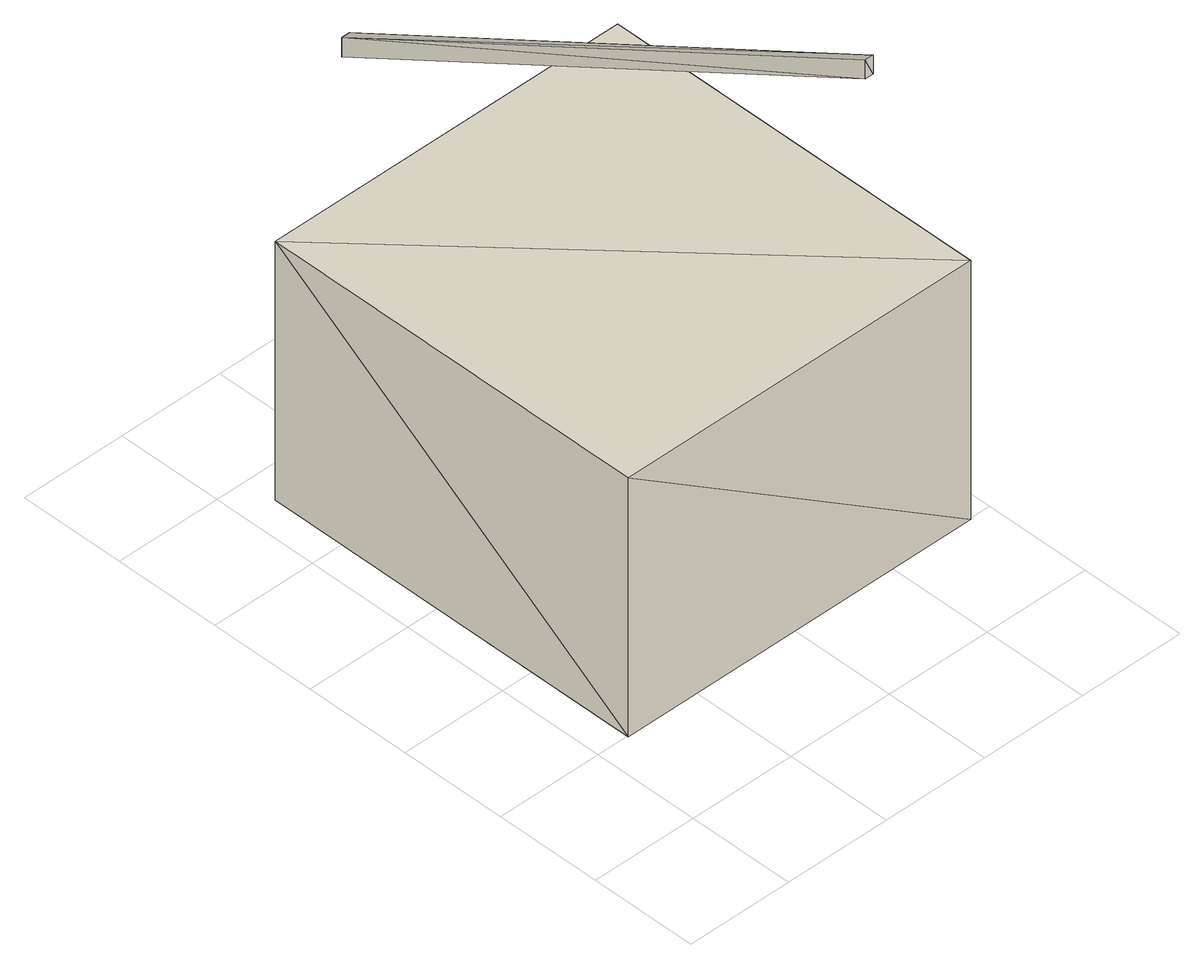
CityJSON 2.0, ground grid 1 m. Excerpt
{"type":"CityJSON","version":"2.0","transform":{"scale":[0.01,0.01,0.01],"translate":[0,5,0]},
"CityObjects":{
"building1":{"type":"Building","attributes":{"info":{"id":36657,"type":"IfcMember","GlobalId":"2OHMT7B69F5PRG_f3rMcjF","OwnerHistory":"#12","Name":"Sparren-13","ObjectPlacement":"#36640","Representation":"#36653","Tag":"72ECFA45-517E-45A7-A9-F0-58BB40719283"},"psets":{"Pset_BeamCommon":{"Slope":{"id":36662,"class":"IfcPropertySingleValue","value":1718.87,"value_type":"IfcPlaneAngleMeasure"},"IsExternal":{"id":36663,"class":"IfcPropertySingleValue","value":false,"value_type":"IfcBoolean"},"LoadBearing":{"id":36664,"class":"IfcPropertySingleValue","value":true,"value_type":"IfcBoolean"},"id":36665},"AC_Pset_Name":{"Name":{"id":36674,"class":"IfcPropertySingleValue","value":"Sparren-13","value_type":"IfcLabel"},"id":36675},"ArchiCADProperties":{"Komplette Element-ID":{"id":36681,"class":"IfcPropertySingleValue","value":"Sparren-13","value_type":"IfcLabel"},"Kompakte Element-ID":{"id":36682,"class":"IfcPropertySingleValue","value":"Sparren-13","value_type":"IfcLabel"},"Name des Sachmerkmal-Objekts":{"id":36683,"class":"IfcPropertySingleValue","value_type":"IfcLabel"},"Ursprungsgeschoss":{"id":36684,"class":"IfcPropertySingleValue","value":"Dachgeschoss","value_type":"IfcLabel"},"Raumname":{"id":36685,"class":"IfcPropertySingleValue","value":"Galerie","value_type":"IfcLabel"},"Raumnummer":{"id":36686,"class":"IfcPropertySingleValue","value":"7","value_type":"IfcLabel"},"Ebene":{"id":36687,"class":"IfcPropertySingleValue","value":"Dachkonstruktion","value_type":"IfcLabel"},"Typ":{"id":36688,"class":"IfcPropertySingleValue","value":"Objekt","value_type":"IfcLabel"},"Geschützt":{"id":36689,"class":"IfcPropertySingleValue","value":false,"value_type":"IfcBoolean"},"Bibliothekselement-Name":{"id":36690,"class":"IfcPropertySingleValue","value_type":"IfcLabel"},"Baustoff / Mehrschichtiger Aufbau / Profil / Schraffur":{"id":36691,"class":"IfcPropertySingleValue","value":"Solid","value_type":"IfcLabel"},"Etikettentext":{"id":36692,"class":"IfcPropertySingleValue","value_type":"IfcLabel"},"Eindeutige ID":{"id":36693,"class":"IfcPropertySingleValue","value_type":"IfcLabel"},"Verknüpfte Änderungen":{"id":36694,"class":"IfcPropertySingleValue","value_type":"IfcLabel"},"Tragende Funktion":{"id":36695,"class":"IfcPropertySingleValue","value":"Nicht definiert","value_type":"IfcLabel"},"Lage":{"id":36696,"class":"IfcPropertySingleValue","value":"Nicht definiert","value_type":"IfcLabel"},"Element-Klassifizierung":{"id":36697,"class":"IfcPropertySingleValue","value":"Stab / Stabträger","value_type":"IfcLabel"},"Umbau-Status":{"id":36698,"class":"IfcPropertySingleValue","value":"Bestand","value_type":"IfcLabel"},"Anzeigen auf Umbau-Filter":{"id":36699,"class":"IfcPropertySingleValue","value":"Alle relevanten Filter","value_type":"IfcLabel"},"ARCHICAD IFC ID":{"id":36700,"class":"IfcPropertySingleValue","value":"2OHMT7B69F5PRG_f3rMcjF","value_type":"IfcLabel"},"Externe IFC ID":{"id":36701,"class":"IfcPropertySingleValue","value_type":"IfcLabel"},"Drehwinkel":{"id":36702,"class":"IfcPropertySingleValue","value":-90,"value_type":"IfcPlaneAngleMeasure"},"Oberfläche":{"id":36703,"class":"IfcPropertySingleValue","value":"Kiefer","value_type":"IfcLabel"},"id":36704},"ArchiCADQuantities":{"Höhenangabe zum Projekt-Nullpunkt":{"id":36732,"class":"IfcQuantityLength","value":3.2},"Höhe zu Geschoss":{"id":36733,"class":"IfcQuantityLength","value":0.5},"Oberflächenbereich":{"id":36734,"class":"IfcQuantityArea","value":3.08},"Netto-Volumen":{"id":36735,"class":"IfcQuantityVolume","value":0.0813},"Fläche":{"id":36736,"class":"IfcQuantityArea","value":0.4},"Höhe (Z Größe)":{"id":36737,"class":"IfcQuantityLength","value":2.89},"Länge (A)":{"id":36738,"class":"IfcQuantityLength","value":2.5},"Volumen":{"id":36739,"class":"IfcQuantityVolume","value":0.0813},"Breite (B)":{"id":36740,"class":"IfcQuantityLength","value":1},"id":36741}}},"geometry":[{"type":"MultiSurface","lod":"2","boundaries":[[[0,1,2]],[[0,2,3]],[[4,2,5]],[[4,3,2]],[[3,6,0]],[[3,4,6]],[[6,7,1]],[[0,6,1]],[[5,2,1]],[[5,1,7]],[[5,6,4]],[[7,6,5]]]}]},
"building2":{"type":"Building","attributes":{"info":{"id":21640,"type":"IfcSpace","GlobalId":"2RSCzLOBz4FAK$_wE8VckM","OwnerHistory":"#12","Name":"2","ObjectPlacement":"#21560","Representation":"#21635","LongName":"Buero","CompositionType":"ELEMENT"},"psets":{"Pset_SpaceCommon":{"HandicapAccessible":{"id":21644,"class":"IfcPropertySingleValue","value":true,"value_type":"IfcBoolean"},"NaturalVentilation":{"id":21645,"class":"IfcPropertySingleValue","value":true,"value_type":"IfcBoolean"},"Category":{"id":21646,"class":"IfcPropertySingleValue","value":"Allgemeines","value_type":"IfcLabel"},"id":21647},"Pset_SpaceThermalRequirements":{"SpaceTemperatureMax":{"id":21656,"class":"IfcPropertySingleValue","value":20,"value_type":"IfcThermodynamicTemperatureMeasure"},"SpaceTemperatureMin":{"id":21657,"class":"IfcPropertySingleValue","value":20,"value_type":"IfcThermodynamicTemperatureMeasure"},"AirConditioning":{"id":21658,"class":"IfcPropertySingleValue","value":false,"value_type":"IfcBoolean"},"SpaceTemperatureSummer":{"id":21659,"class":"IfcPropertySingleValue","value":20,"value_type":"IfcThermodynamicTemperatureMeasure"},"SpaceTemperatureWinter":{"id":21660,"class":"IfcPropertySingleValue","value":20,"value_type":"IfcThermodynamicTemperatureMeasure"},"id":21661},"AC_Pset_Name":{"Name":{"id":21671,"class":"IfcPropertySingleValue","value":"2","value_type":"IfcLabel"},"id":21672},"ArchiCADProperties":{"Komplette Element-ID":{"id":21678,"class":"IfcPropertySingleValue","value":"2","value_type":"IfcLabel"},"Kompakte Element-ID":{"id":21679,"class":"IfcPropertySingleValue","value":"2","value_type":"IfcLabel"},"Name des Sachmerkmal-Objekts":{"id":21680,"class":"IfcPropertySingleValue","value_type":"IfcLabel"},"Ursprungsgeschoss":{"id":21681,"class":"IfcPropertySingleValue","value":"Erdgeschoss","value_type":"IfcLabel"},"Raumname":{"id":21682,"class":"IfcPropertySingleValue","value":"Buero","value_type":"IfcLabel"},"Raumnummer":{"id":21683,"class":"IfcPropertySingleValue","value":"2","value_type":"IfcLabel"},"Ebene":{"id":21684,"class":"IfcPropertySingleValue","value":"Räume","value_type":"IfcLabel"},"Typ":{"id":21685,"class":"IfcPropertySingleValue","value":"Raumstempel","value_type":"IfcLabel"},"Geschützt":{"id":21686,"class":"IfcPropertySingleValue","value":false,"value_type":"IfcBoolean"},"Bibliothekselement-Name":{"id":21687,"class":"IfcPropertySingleValue","value":"Allgemeiner Raumstempel","value_type":"IfcLabel"},"Etikettentext":{"id":21688,"class":"IfcPropertySingleValue","value_type":"IfcLabel"},"Eindeutige ID":{"id":21689,"class":"IfcPropertySingleValue","value_type":"IfcLabel"},"Verknüpfte Änderungen":{"id":21690,"class":"IfcPropertySingleValue","value_type":"IfcLabel"},"Element-Klassifizierung":{"id":21691,"class":"IfcPropertySingleValue","value":"Raum","value_type":"IfcLabel"},"Umbau-Status":{"id":21692,"class":"IfcPropertySingleValue","value":"Bestand","value_type":"IfcLabel"},"Anzeigen auf Umbau-Filter":{"id":21693,"class":"IfcPropertySingleValue","value":"Alle relevanten Filter","value_type":"IfcLabel"},"ARCHICAD IFC ID":{"id":21694,"class":"IfcPropertySingleValue","value":"2RSCzLOBz4FAK$_wE8VckM","value_type":"IfcLabel"},"Externe IFC ID":{"id":21695,"class":"IfcPropertySingleValue","value_type":"IfcLabel"},"Deckschraffur":{"id":21696,"class":"IfcPropertySingleValue","value":"Unnamed","value_type":"IfcLabel"},"Oberfläche":{"id":21697,"class":"IfcPropertySingleValue","value":"Farbe, matt","value_type":"IfcLabel"},"Geschoss für Oberkantenverknüpfung":{"id":21698,"class":"IfcPropertySingleValue","value":"Nicht verknüpft","value_type":"IfcLabel"},"Einheitliche Oberfläche":{"id":21699,"class":"IfcPropertySingleValue","value":true,"value_type":"IfcBoolean"},"Raumkategorie":{"id":21700,"class":"IfcPropertySingleValue","value":"Allgemeines","value_type":"IfcLabel"},"Raumflächen-Code":{"id":21701,"class":"IfcPropertySingleValue","value":"000","value_type":"IfcLabel"},"id":21702},"AC_Pset_Allgemeiner_Raumstempel":{"Raumname":{"id":21731,"class":"IfcPropertySingleValue","value":"Buero","value_type":"IfcLabel"},"Raumnummer":{"id":21732,"class":"IfcPropertySingleValue","value":"2","value_type":"IfcLabel"},"Schriftgröße [mm]":{"id":21733,"class":"IfcPropertySingleValue","value":3,"value_type":"IfcReal"},"Gemessene Fläche":{"id":21734,"class":"IfcPropertySingleValue","value":12.98,"value_type":"IfcReal"},"Anzahl aller Raumecken":{"id":21735,"class":"IfcPropertySingleValue","value":4,"value_type":"IfcReal"},"Anzahl hereinragender Raumecken":{"id":21736,"class":"IfcPropertySingleValue","value":0,"value_type":"IfcReal"},"Oberfläche Umfassungswände":{"id":21737,"class":"IfcPropertySingleValue","value":29.47,"value_type":"IfcReal"},"Fläche der Türen":{"id":21738,"class":"IfcPropertySingleValue","value":1.78,"value_type":"IfcReal"},"Fläche der Fenster":{"id":21739,"class":"IfcPropertySingleValue","value":4.8,"value_type":"IfcReal"},"Gemessene Nettofläche":{"id":21740,"class":"IfcPropertySingleValue","value":12.98,"value_type":"IfcReal"},"Wandabzugsfläche":{"id":21741,"class":"IfcPropertySingleValue","value":0,"value_type":"IfcReal"},"Fassaden- Abzugsfläche":{"id":21742,"class":"IfcPropertySingleValue","value":0,"value_type":"IfcReal"},"Stützenabzugsfläche":{"id":21743,"class":"IfcPropertySingleValue","value":0,"value_type":"IfcReal"},"Schraffurabzugsfläche":{"id":21744,"class":"IfcPropertySingleValue","value":0,"value_type":"IfcReal"},"Abzugsfläche unter Dach":{"id":21745,"class":"IfcPropertySingleValue","value":0,"value_type":"IfcReal"},"Gesamtabzugsfläche":{"id":21746,"class":"IfcPropertySingleValue","value":0,"value_type":"IfcReal"},"Reduzierte Fläche":{"id":21747,"class":"IfcPropertySingleValue","value":12.98,"value_type":"IfcReal"},"Raumfläche Faktor":{"id":21748,"class":"IfcPropertySingleValue","value":0.97,"value_type":"IfcReal"},"Berechnete Fläche (NRF)":{"id":21749,"class":"IfcPropertySingleValue","value":12.6,"value_type":"IfcReal"},"Raumvolumen":{"id":21750,"class":"IfcPropertySingleValue","value":32.46,"value_type":"IfcReal"},"Begrenzung Oberflächenbereich":{"id":21751,"class":"IfcPropertySingleValue","value":36.05,"value_type":"IfcReal"},"Oberer Oberflächenbereich":{"id":21752,"class":"IfcPropertySingleValue","value":12.98,"value_type":"IfcReal"},"Unterer Oberflächenbereich":{"id":21753,"class":"IfcPropertySingleValue","value":12.98,"value_type":"IfcReal"},"Dach Oberflächenbereich an der Oberseite":{"id":21754,"class":"IfcPropertySingleValue","value":0,"value_type":"IfcReal"},"Dach Oberflächenbereich an der Unterseite":{"id":21755,"class":"IfcPropertySingleValue","value":0,"value_type":"IfcReal"},"Decke Oberflächenbereich an der Oberseite":{"id":21756,"class":"IfcPropertySingleValue","value":0,"value_type":"IfcReal"},"Decke Oberflächenbereich an der Unterseite":{"id":21757,"class":"IfcPropertySingleValue","value":0,"value_type":"IfcReal"},"Unterzug Oberflächenbereich an der Oberseite":{"id":21758,"class":"IfcPropertySingleValue","value":0,"value_type":"IfcReal"},"Unterzugoberfläche unten":{"id":21759,"class":"IfcPropertySingleValue","value":0,"value_type":"IfcReal"},"Oberer Oberflächenbereich der Wandeinsätze":{"id":21760,"class":"IfcPropertySingleValue","value":0,"value_type":"IfcReal"},"Oberfläche Wandnischen hinten":{"id":21761,"class":"IfcPropertySingleValue","value":0,"value_type":"IfcReal"},"Seite Oberflächenbereich der Wandeinsätze":{"id":21762,"class":"IfcPropertySingleValue","value":0,"value_type":"IfcReal"},"Zeichensatz 1":{"id":21763,"class":"IfcPropertySingleValue","value":"Arial Westlich","value_type":"IfcLabel"},"Raumpolygon (Brutto, Netto)":{"id":21764,"class":"IfcPropertySingleValue","value":0,"value_type":"IfcReal"},"ID zeigen":{"id":21765,"class":"IfcPropertySingleValue","value":false,"value_type":"IfcBoolean"},"ID zeigen als...":{"id":21766,"class":"IfcPropertySingleValue","value":1,"value_type":"IfcReal"},"Schraffur-Typ":{"id":21767,"class":"IfcPropertySingleValue","value":"Leer","value_type":"IfcLabel"},"Schraffur-Stift":{"id":21768,"class":"IfcPropertySingleValue","value":"Transparent","value_type":"IfcLabel"},"Schraffurhintergrund-Stift":{"id":21769,"class":"IfcPropertySingleValue","value":"Transparent","value_type":"IfcLabel"},"id":21770},"BaseQuantities":{"Height":{"id":21814,"class":"IfcQuantityLength","value":2.5},"FinishCeilingHeight":{"id":21815,"class":"IfcQuantityLength","value":2.5},"FinishFloorHeight":{"id":21816,"class":"IfcQuantityLength","value":0},"ClearHeight":{"id":21817,"class":"IfcQuantityLength","value":2.5},"GrossFloorArea":{"id":21818,"class":"IfcQuantityArea","value":12.98},"NetFloorArea":{"id":21819,"class":"IfcQuantityArea","value":12.6},"SpaceNetFloorAreaBOMA":{"id":21820,"class":"IfcQuantityArea","value":12.6},"SpaceUsableFloorAreaBOMA":{"id":21821,"class":"IfcQuantityArea","value":12.6},"GrossCeilingArea":{"id":21822,"class":"IfcQuantityArea","value":12.98},"NetCeilingArea":{"id":21823,"class":"IfcQuantityArea","value":12.6},"GrossWallArea":{"id":21824,"class":"IfcQuantityArea","value":36.05},"NetWallArea":{"id":21825,"class":"IfcQuantityArea","value":29.47},"GrossPerimeter":{"id":21826,"class":"IfcQuantityLength","value":14.42},"NetPerimeter":{"id":21827,"class":"IfcQuantityLength","value":14.42},"GrossVolume":{"id":21828,"class":"IfcQuantityVolume","value":32.46},"NetVolume":{"id":21829,"class":"IfcQuantityVolume","value":32.46},"id":21830},"ArchiCADQuantities":{"Höhenangabe zum Projekt-Nullpunkt":{"id":21835,"class":"IfcQuantityLength","value":0},"Höhe zu Geschoss":{"id":21836,"class":"IfcQuantityLength","value":0},"Höhe":{"id":21837,"class":"IfcQuantityLength","value":2.5},"Oberflächenbereich":{"id":21838,"class":"IfcQuantityArea","value":12.98},"Netto-Volumen":{"id":21839,"class":"IfcQuantityVolume","value":32.46},"Fläche":{"id":21840,"class":"IfcQuantityArea","value":12.98},"Basislevel":{"id":21841,"class":"IfcQuantityLength","value":0},"Berechnete Fläche (NRF)":{"id":21842,"class":"IfcQuantityArea","value":12.6},"Türen-Oberflächenbereich":{"id":21843,"class":"IfcQuantityArea","value":1.78},"Türen Breite":{"id":21844,"class":"IfcQuantityLength","value":0.885},"Stützenabzugsfläche":{"id":21845,"class":"IfcQuantityArea","value":0},"Schraffurabzugsfläche":{"id":21846,"class":"IfcQuantityArea","value":0},"Niedrige Abzugsfläche":{"id":21847,"class":"IfcQuantityArea","value":0},"Wandabzugsfläche":{"id":21848,"class":"IfcQuantityArea","value":0},"Fußbodendicke":{"id":21849,"class":"IfcQuantityLength","value":0},"Durchbruch Umfang":{"id":21850,"class":"IfcQuantityLength","value":0},"Gemessene Fläche":{"id":21851,"class":"IfcQuantityArea","value":12.98},"Nettofläche":{"id":21852,"class":"IfcQuantityArea","value":12.98},"Nettoumfang":{"id":21853,"class":"IfcQuantityLength","value":14.42},"Anzahl der Unterzüge":{"id":21854,"class":"IfcQuantityCount","value":0},"Anzahl der Stützen":{"id":21855,"class":"IfcQuantityCount","value":0},"Anzahl der Türen":{"id":21856,"class":"IfcQuantityCount","value":1},"Anzahl der Lichtquelle":{"id":21857,"class":"IfcQuantityCount","value":0},"Anzahl der Objekte":{"id":21858,"class":"IfcQuantityCount","value":0},"Anzahl der konkaven Ecken":{"id":21859,"class":"IfcQuantityCount","value":0},"Anzahl der Ecken":{"id":21860,"class":"IfcQuantityCount","value":4},"Anzahl der Wandelemente":{"id":21861,"class":"IfcQuantityCount","value":4},"Anzahl der Fenster":{"id":21862,"class":"IfcQuantityCount","value":2},"Umfang":{"id":21863,"class":"IfcQuantityLength","value":14.42},"Reduzierte Fläche":{"id":21864,"class":"IfcQuantityArea","value":0.97},"Raumflächen Reduzierung":{"id":21865,"class":"IfcQuantityArea","value":12.98},"Abstand Oberkante":{"id":21866,"class":"IfcQuantityLength","value":0},"Abstand zu Ursprungsgeschoss":{"id":21867,"class":"IfcQuantityLength","value":0},"Gesamtabzugsfläche":{"id":21868,"class":"IfcQuantityArea","value":0},"Heizkörpernische Oberflächenbereich hinten":{"id":21869,"class":"IfcQuantityArea","value":0},"Heizkörpernische Oberflächenbereich seitlich":{"id":21870,"class":"IfcQuantityArea","value":0},"Heizkörpernische Oberflächenbereich oben":{"id":21871,"class":"IfcQuantityArea","value":0},"Wand Umfang":{"id":21872,"class":"IfcQuantityLength","value":14.42},"Wand-Oberflächenbereich":{"id":21873,"class":"IfcQuantityArea","value":29.47},"Fenster-Oberflächenbereich":{"id":21874,"class":"IfcQuantityArea","value":4.8},"Fenster Breite":{"id":21875,"class":"IfcQuantityLength","value":4},"id":21876},"AC_Equantity_Allgemeiner_Raumstempel":{"Raumumfang":{"id":21881,"class":"IfcQuantityLength","value":14.42},"Gesamtlänge aller Bodenkanten":{"id":21882,"class":"IfcQuantityLength","value":0},"Gesamtlänge Raumumfassung":{"id":21883,"class":"IfcQuantityLength","value":14.42},"Summe Öffnungsbreite Türen":{"id":21884,"class":"IfcQuantityLength","value":0.885},"Summe Öffnungsbreite Fenster":{"id":21885,"class":"IfcQuantityLength","value":4},"Höhenkote OK Rohdecke":{"id":21886,"class":"IfcQuantityLength","value":0},"Dicke Bodenaufbau":{"id":21887,"class":"IfcQuantityLength","value":0},"Raumhöhe":{"id":21888,"class":"IfcQuantityLength","value":2.5},"Nettoumfang":{"id":21889,"class":"IfcQuantityLength","value":14.42},"id":21890}}},"geometry":[{"type":"MultiSurface","lod":"2","boundaries":[[[8,9,10]],[[8,11,9]],[[12,8,10]],[[12,13,8]],[[11,8,13]],[[11,13,14]],[[14,15,9]],[[14,9,11]],[[10,15,12]],[[10,9,15]],[[14,13,12]],[[14,12,15]]]}]}
},
"vertices":[
[184,0,627],[184,550,310],[176,550,310],[176,0,627],[176,0,609],[176,550,291],[184,0,609],[184,550,291],
[30,99,0],[30,470,250],[30,470,0],[30,99,250],[380,470,0],[380,99,0],[380,99,250],[380,470,250]
]}
